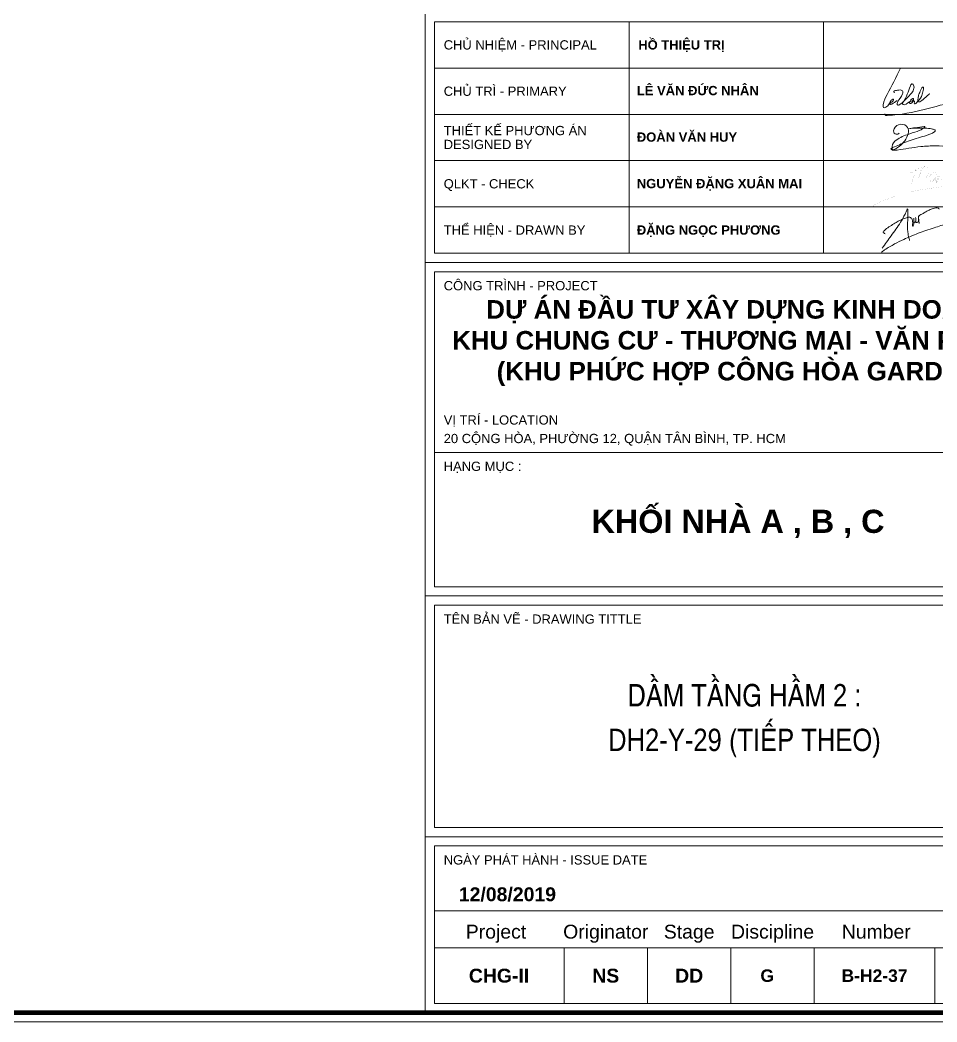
# Model space of a CAD drawing. Header units: millimetres. Extents: x 3014920 to 3563667, y -1638653 to -1356471.
# Drawn here: x 3404788 to 3409919, y -1620686 to -1615076 of the extents above; entities that cross this region are included whole.
import ezdxf
from ezdxf.enums import TextEntityAlignment as Align
from ezdxf.xclip import XClip

# ---------------------------------------------------------------- set-up
doc = ezdxf.new("R2010")
doc.units = ezdxf.units.MM
doc.header["$MEASUREMENT"] = 0
doc.header["$XCLIPFRAME"] = 0
doc.header["$PDMODE"] = 2
doc.linetypes.add('CENTER', pattern=[2, 1.25, -0.25, 0.25, -0.25])
doc.layers.get('0').update_dxf_attribs({"lineweight": 9})
doc.layers.get('Defpoints').update_dxf_attribs({"color": 10, "lineweight": 0})
for name, color, linetype, lineweight in [('CHG_XX_Khung ten$0$TEXT', 7, 'Continuous', 15), ('CHUNHO', 7, 'CENTER', 13), ('CHUTO', 51, 'Continuous', 15), ('CTHEP', 50, 'Continuous', 50), ('DBAO', 90, 'Continuous', 13), ('DGIONG', 130, 'Continuous', 13), ('KTH', 154, 'Continuous', 9)]:
    doc.layers.add(name, color=color, linetype=linetype, lineweight=lineweight)
doc.styles.add('ArialB', font='arialbd.ttf')
doc.styles.add('CHG_XX_Khung ten$0$A1 BORDER$0$ARIAL', font='arial.ttf')
doc.styles.add('CHG_XX_Khung ten$0$A1 BORDER$0$Arial - Bold', font='arialbd.ttf', dxfattribs={"height": 2.5})
doc.styles.add('CHG_XX_Khung ten$0$Arial - Bold', font='arialbd.ttf')
doc.styles.add('CHG_XX_Khung ten$0$title block pccc$0$ARIAL', font='arial.ttf')
doc.styles.add('CHG_XX_Khung ten$0$title block pccc$0$Arial - Bold', font='arialbd.ttf', dxfattribs={"height": 2.5})
doc.styles.add('Star-HelCon', font='VHELVCN_0.TTF')
doc.styles.add('TTP-HelCon', font='VHELVCN_0.TTF')
doc.dimstyles.new('TTP-25', dxfattribs={"dimscale": 25, "dimtxt": 2.5, "dimasz": 1, "dimexe": 1, "dimexo": 1, "dimgap": 0.09, "dimtad": 0, "dimdec": 4, "dimrnd": 1, "dimzin": 9, "dimdsep": 46, "dimtxsty": 'TTP-HelCon', "dimblk": 'ARCHTICK', "dimcen": 0.09, "dimdle": 1.5, "dimclrd": 256, "dimclre": 256, "dimclrt": 7, "dimadec": 0, "dimazin": 0, "dimtfac": 1, "dimtdec": 4, "dimtmove": 0, "dimatfit": 3, "dimldrblk": 'ARCHTICK', "dimfxl": 1, "dimtvp": 1, "dimtolj": 1, "dimtzin": 0, "dimarcsym": 0})

# ---------------------------------------------------------------- blocks, each defined once
blk = doc.blocks.new('_ArchTick')
at = {"color": 0, "linetype": 'ByBlock', "const_width": 0.15}
blk.add_lwpolyline([(-0.5, -0.5), (0.5, 0.5)], dxfattribs=at)
blk = doc.blocks.new('*D1863')
at = {"layer": 'Defpoints', "color": 0, "transparency": 16777216}
for p in [(22600, -2245.1), (32600, -2245.1), (32600, -2766.1)]:
    blk.add_point(p, dxfattribs=at)
at = {"layer": 'KTH', "lineweight": -2, "transparency": 16777216}
for p, q in [((22600, -2270.1), (22600, -2791.1)), ((32600, -2270.1), (32600, -2791.1)), ((22562.5, -2766.1), (32637.5, -2766.1))]:
    blk.add_line(p, q, dxfattribs=at)
at = {"layer": 'KTH', "lineweight": -2, "transparency": 16777216, "xscale": 25, "yscale": 25, "zscale": 25, "rotation": 180}
blk.add_blockref('_ArchTick', (22600, -2766.1), dxfattribs=at)
at = {"layer": 'KTH', "lineweight": -2, "transparency": 16777216, "xscale": 25, "yscale": 25, "zscale": 25}
blk.add_blockref('_ArchTick', (32600, -2766.1), dxfattribs=at)
at = {"layer": 'KTH', "color": 7, "transparency": 16777216, "insert": (27600, -2702.3), "char_height": 62.5, "attachment_point": 5, "style": 'TTP-HelCon'}
blk.add_mtext('\\A1;10000', dxfattribs=at)
blk = doc.blocks.new('*D1831')
at = {"layer": 'Defpoints', "color": 0, "transparency": 16777216}
for p in [(29675, -2245.1), (32600, -2245.1), (32600, -2566.1)]:
    blk.add_point(p, dxfattribs=at)
at = {"layer": 'KTH', "lineweight": -2, "transparency": 16777216}
for p, q in [((29675, -2270.1), (29675, -2591.1)), ((32600, -2270.1), (32600, -2591.1)), ((29637.5, -2566.1), (32637.5, -2566.1))]:
    blk.add_line(p, q, dxfattribs=at)
at = {"layer": 'KTH', "lineweight": -2, "transparency": 16777216, "xscale": 25, "yscale": 25, "zscale": 25, "rotation": 180}
blk.add_blockref('_ArchTick', (29675, -2566.1), dxfattribs=at)
at = {"layer": 'KTH', "lineweight": -2, "transparency": 16777216, "xscale": 25, "yscale": 25, "zscale": 25}
blk.add_blockref('_ArchTick', (32600, -2566.1), dxfattribs=at)
at = {"layer": 'KTH', "color": 7, "transparency": 16777216, "insert": (31137.5, -2502.3), "char_height": 62.5, "attachment_point": 5, "style": 'TTP-HelCon'}
blk.add_mtext('\\A1;2925', dxfattribs=at)
blk = doc.blocks.new('*D1843')
at = {"layer": 'Defpoints', "color": 0, "transparency": 16777216}
for p in [(29675, -680), (32375, -736), (32375, -1201.2)]:
    blk.add_point(p, dxfattribs=at)
at = {"layer": 'KTH', "lineweight": -2, "transparency": 16777216}
for p, q in [((29675, -705), (29675, -1226.2)), ((32375, -761), (32375, -1226.2)), ((29637.5, -1201.2), (32412.5, -1201.2))]:
    blk.add_line(p, q, dxfattribs=at)
at = {"layer": 'KTH', "lineweight": -2, "transparency": 16777216, "xscale": 25, "yscale": 25, "zscale": 25, "rotation": 180}
blk.add_blockref('_ArchTick', (29675, -1201.2), dxfattribs=at)
at = {"layer": 'KTH', "lineweight": -2, "transparency": 16777216, "xscale": 25, "yscale": 25, "zscale": 25}
blk.add_blockref('_ArchTick', (32375, -1201.2), dxfattribs=at)
at = {"layer": 'KTH', "color": 7, "transparency": 16777216, "insert": (31025, -1131.3), "char_height": 62.5, "attachment_point": 5, "style": 'TTP-HelCon'}
blk.add_mtext('\\A1;4Þ14a250-3', dxfattribs=at)
blk = doc.blocks.new('2Y-33')
at = {"layer": 'CTHEP'}
for p, q in [((73731.99983, -490), (6753.45448, -490)), ((73719.76007, -950), (6753.45448, -950)), ((73719.76007, -1410), (6753.45448, -1410)), ((6614.26151, -1870), (73770.00002, -1870))]:
    blk.add_line(p, q, dxfattribs=at)
blk.add_lwpolyline([(6609.38628, -529.99859), (6609.38628, -30), (73770.00002, -30), (73770.00002, -530.00001)], dxfattribs=at)
at = {"layer": 'DBAO', "linetype": 'Continuous'}
blk.add_line((6568.4461, -1900), (73799.99996, -1900), dxfattribs=at)
blk = doc.blocks.new('2Y-29')
at = {"layer": 'CTHEP'}
for p, q in [((82396.41101, -489.99841), (8878.4469, -489.99842)), ((82396.41101, -949.99894), (8878.4469, -949.99894)), ((82396.41101, -1409.99947), (8878.4469, -1409.99947))]:
    blk.add_line(p, q, dxfattribs=at)
for points in [[(8854.99241, -529.99859), (8854.99241, -30), (82444.99991, -30)], [(54492.90498, -1870), (82444.99991, -1870), (82444.99991, -1170)]]:
    blk.add_lwpolyline(points, dxfattribs=at)
at = {"layer": 'DBAO', "linetype": 'Continuous'}
blk.add_line((55974.9879, -1900), (82474.99991, -1900), dxfattribs=at)
at = {"layer": 'DBAO', "linetype": 'Continuous', "flags": 128}
blk.add_lwpolyline([(55974.98808, -2000), (82474.99991, -2000), (82474.99991, 0)], dxfattribs=at)
blk = doc.blocks.new('CHG_XX_Khung ten')
for p, q in [((687, 577), (687, 17)), ((687, 179), (824, 179)), ((687, 107), (824, 107)), ((687, 55), (824, 55))]:
    blk.add_line(p, q)
at = {"color": 9, "linetype": 'Continuous'}
for p, q in [((731, 231), (731, 181)), ((773, 231), (773, 181))]:
    blk.add_line(p, q, dxfattribs=at)
at = {"linetype": 'Continuous'}
for p, q in [((689, 39), (822, 39)), ((716.98, 31), (716.98, 19)), ((734.98, 31), (734.98, 19)), ((752.98, 31), (752.98, 19)), ((770.98, 31), (770.98, 19)), ((797, 31), (797, 19))]:
    blk.add_line(p, q, dxfattribs=at)
blk.add_lwpolyline([(15, 579), (826, 579), (826, 15), (15, 15)], close=True)
at = {"color": 4, "linetype": 'Continuous', "const_width": 1}
blk.add_lwpolyline([(17, 577), (824, 577), (824, 17), (17, 17)], close=True, dxfattribs=at)
at = {"color": 9, "linetype": 'Continuous'}
for points in [[(822, 221), (689, 221), (689, 231), (822, 231)], [(822, 211), (689, 211), (689, 221), (822, 221)], [(822, 201), (689, 201), (689, 211), (822, 211)], [(822, 191), (689, 191), (689, 201), (822, 201)], [(822, 181), (689, 181), (689, 191), (822, 191)]]:
    blk.add_lwpolyline(points, close=True, dxfattribs=at)
blk.add_lwpolyline([(822, 211), (689, 211), (822, 211)], dxfattribs=at)
at = {"linetype": 'Continuous'}
for points in [[(689, 177), (822, 177), (822, 138), (689, 138)], [(689, 109), (822, 109), (822, 138), (689, 138)], [(689, 105), (822, 105), (822, 57), (689, 57)], [(689, 53), (822, 53), (822, 31), (689, 31)], [(822, 19), (689, 19), (689, 31), (822, 31)]]:
    blk.add_lwpolyline(points, close=True, dxfattribs=at)
at = {"color": 1}
for points in [[(785.63, 182.08), (787.56, 184.76), (789.61, 187.7), (790.35, 188.98), (790.79, 189.92), (791.06, 190.59), (791.21, 189.09), (791.18, 188.31), (791.14, 187.75), (791.09, 186.47), (791.21, 185.58), (791.42, 184.31), (791.51, 183.99), (791.51, 183.74)], [(786.29, 185.19), (785.86, 185.61), (786.06, 185.86), (787.11, 186.7), (788.17, 187.35), (789.1, 187.9), (790.12, 188.41), (790.69, 188.61), (791.04, 188.74), (791.47, 188.79), (791.73, 188.72), (791.92, 188.61), (792.08, 188.33), (792.16, 188.06), (792.21, 187.84), (792.21, 187.27), (792.2, 187.05), (792.23, 186.85), (792.39, 187.1), (792.48, 187.84), (792.46, 188.12), (792.44, 188.61), (792.46, 188.03), (792.53, 187.67), (792.73, 187.74), (792.86, 187.87), (792.9, 188.09), (792.9, 188.28), (792.87, 188.7), (792.91, 188.19), (792.93, 187.79), (792.94, 187.69), (793.11, 187.61), (793.31, 187.73), (793.45, 187.93), (793.48, 188.22), (793.48, 188.64), (793.48, 189.05), (793.48, 188.49), (793.56, 187.84), (793.63, 187.45), (793.48, 188.6), (793.51, 188.92), (794.2, 189.45), (794.72, 189.76), (795.44, 190.17), (796.2, 190.5), (796.65, 190.69), (797.26, 190.79), (797.77, 190.74), (797.95, 190.55)], [(785.43, 181.21), (786.17, 181.73), (788.31, 183), (790.34, 184), (791.77, 184.64), (795.08, 185.91), (796.87, 186.5), (799.7, 187.42)]]:
    blk.add_spline(points, degree=3, dxfattribs=at)
at = {"layer": 'CHG_XX_Khung ten$0$TEXT', "color": 1}
blk.add_lwpolyline([(800.16, 204.02, 0.028888), (797.25, 204.19, 0.026156), (793.98, 204.04, 0.007061), (788.86, 203.28, -0.091769), (787.85, 203.27, -0.25841), (787.51, 203.62, -0.039719), (788.28, 204, -0.004242), (791.23, 205.18, -0.019244), (794.8, 206.31, 0.094204), (797.02, 207.28, 0.504882), (796.98, 207.63, 0.07616), (796.3, 207.87, 0.041135), (794.97, 208.03, 0.034641), (791.34, 207.9, 0.01407), (792.8, 208.12, 0.003668), (794.71, 208.36, -0.800617), (794.79, 208.18, -0.093248), (793.21, 207.32, 0.020479), (791.05, 206.59, 0.096842), (788.38, 205.18, 0.259163), (787.77, 203.63, 0.564182), (788.17, 203.39, 0.087383), (789.69, 204.36, 0.156422), (791.35, 207.23, 0.228987), (790.91, 208.45, 0.272068), (789.19, 208.76, 0.293527), (788.08, 207.43, 0.171419), (788.25, 206.94, 0.281707), (788.69, 206.7, 0.217513), (789.34, 206.92)], format="xyb", dxfattribs=at)
at = {"layer": 'CHG_XX_Khung ten$0$TEXT', "color": 1, "const_width": 0.0121}
for points in [[(791.6, 198.34, 0.143835), (794.1, 199.89, -0.075685), (793.5, 197.02, -0.172299), (794.95, 199.92, -0.299798), (795.6, 198.96, -0.170508), (795.36, 197.75, 0.168316), (795.11, 197.03)], [(791.95, 196.04, -0.054469), (792.33, 197.1, 0.103257), (792.78, 199.38)], [(797.47, 197.92, 0.401177), (797.3, 198.32, 0.483935), (795.9, 197.43, 0.196997), (796.02, 196.61, 0.296639), (796.38, 196.53, 0.183057), (797.12, 197.39)], [(797.48, 198.09, 0.142769), (797.07, 197.1, 0.220826), (797.29, 196.56, 0.106687), (798.07, 198.16, 0.181562), (797.64, 197.4, -0.039872), (797.25, 196.09, -0.060225), (798.09, 197.69, 0.017174), (797.52, 196.45, -0.149286), (799.3, 197.16)], [(806.31, 195.73, -0.026807), (805.12, 195.66, 0.027369), (800.25, 195.52, 0.022423), (795.26, 194.89, 0.038275), (791.04, 194.04, 0.053272), (785.95, 192.37, 0.118692), (783.44, 190.96)]]:
    blk.add_lwpolyline(points, format="xyb", dxfattribs=at)
at = {"layer": 'CHG_XX_Khung ten$0$TEXT', "color": 1}
for points in [[(789.62, 220.97), (786.72, 215.31), (785.87, 213.03), (785.94, 212.46), (786.42, 212.53), (787.18, 213.24), (787.77, 213.73), (788.12, 214.16), (788.07, 214.29), (787.94, 214.27), (787.28, 213.56), (787.2, 213.33), (787.26, 213.21), (787.44, 213.16), (787.7, 213.23), (788.87, 214.02)], [(788.4, 215.73), (788.18, 215.82), (788.21, 216), (788.32, 216.07), (788.7, 216.16), (789.23, 216.24), (789.76, 216.24), (790.01, 216.08), (790.1, 215.79), (790.05, 215.41), (788.96, 213.65), (788.88, 213.4), (788.88, 213.13), (789, 213.02), (789.17, 213.01), (789.51, 213.17), (790.77, 214.27), (791.67, 215.27), (792.3, 216.07), (792.5, 216.66), (792.49, 217.11), (792.33, 217.45), (792.13, 217.58), (791.94, 217.52), (791.73, 217.16), (790.12, 213.5), (790.04, 213.21), (790.14, 213.12), (791.53, 213.7), (792.32, 214.06), (792.42, 214.24), (792.36, 214.39), (792.17, 214.35), (791.86, 214.12), (791.68, 213.82), (791.57, 213.47), (791.67, 213.35), (791.96, 213.42), (792.51, 213.89), (792.61, 213.78), (792.55, 213.52), (792.61, 213.3), (792.77, 213.25), (793.05, 213.46), (794.1, 214.86), (794.42, 215.85), (794.57, 216.45), (794.53, 216.83), (794.42, 216.89), (794.27, 216.8), (794.14, 216.57), (793.62, 215.47), (793.41, 214.74), (793.36, 214.18), (793.41, 213.82), (793.56, 213.67), (793.77, 213.71), (794.19, 213.99), (795.35, 214.98), (795.89, 215.51)], [(786.22, 211.12), (786.28, 210.87), (786.71, 210.78), (801.78, 213.69), (803.18, 213.88)]]:
    blk.add_spline(points, degree=3, dxfattribs=at)
for s, height, style, p in [('CHỦ NHIỆM - PRINCIPAL', 2, 'CHG_XX_Khung ten$0$title block pccc$0$ARIAL', (691, 226)), ('HỒ THIỆU TRỊ', 2, 'CHG_XX_Khung ten$0$title block pccc$0$Arial - Bold', (733, 226)), ('CHỦ TRÌ - PRIMARY', 2, 'CHG_XX_Khung ten$0$title block pccc$0$ARIAL', (691, 216)), ('LÊ VĂN ĐỨC NHÂN', 2.0073, 'CHG_XX_Khung ten$0$Arial - Bold', (732.68, 216.13)), ('THIẾT KẾ PHƯƠNG ÁN', 2, 'CHG_XX_Khung ten$0$title block pccc$0$ARIAL', (691, 207.5)), ('ĐOÀN VĂN HUY', 2.0073, 'CHG_XX_Khung ten$0$Arial - Bold', (732.68, 206.09)), ('DESIGNED BY', 2, 'CHG_XX_Khung ten$0$title block pccc$0$ARIAL', (691, 204.5)), ('QLKT - CHECK', 2, 'CHG_XX_Khung ten$0$title block pccc$0$ARIAL', (691, 196)), ('NGUYỄN ĐẶNG XUÂN MAI', 2.0073, 'CHG_XX_Khung ten$0$Arial - Bold', (732.68, 196.05)), ('THỂ HIỆN - DRAWN BY', 2, 'CHG_XX_Khung ten$0$title block pccc$0$ARIAL', (691, 186)), ('ĐẶNG NGỌC PHƯƠNG', 2.0073, 'CHG_XX_Khung ten$0$Arial - Bold', (732.68, 186.02)), ('CÔNG TRÌNH - PROJECT', 2, 'CHG_XX_Khung ten$0$A1 BORDER$0$ARIAL', (691, 174)), ('VỊ TRÍ - LOCATION', 2, 'CHG_XX_Khung ten$0$A1 BORDER$0$ARIAL', (691, 145)), ('20 CỘNG HÒA, PHƯỜNG 12, QUẬN TÂN BÌNH, TP. HCM', 2, 'CHG_XX_Khung ten$0$A1 BORDER$0$ARIAL', (691, 141)), ('HẠNG MỤC :', 2, 'CHG_XX_Khung ten$0$A1 BORDER$0$ARIAL', (691, 135)), ('TÊN BẢN VẼ - DRAWING TITTLE', 2, 'CHG_XX_Khung ten$0$A1 BORDER$0$ARIAL', (691, 102)), ('NGÀY PHÁT HÀNH - ISSUE DATE', 2, 'CHG_XX_Khung ten$0$A1 BORDER$0$ARIAL', (691, 50))]:
    blk.add_text(s, height=height, dxfattribs=dict(style=style)).set_placement(p, align=Align.MIDDLE_LEFT)
for s, style, p in [('12/08/2019', 'CHG_XX_Khung ten$0$A1 BORDER$0$Arial - Bold', (704.75, 42.57)), ('Project', 'CHG_XX_Khung ten$0$A1 BORDER$0$ARIAL', (702.28, 34.5)), ('Originator', 'CHG_XX_Khung ten$0$A1 BORDER$0$ARIAL', (725.98, 34.5)), ('Stage', 'CHG_XX_Khung ten$0$A1 BORDER$0$ARIAL', (743.98, 34.5)), ('Discipline', 'CHG_XX_Khung ten$0$A1 BORDER$0$ARIAL', (761.98, 34.5)), ('Number', 'CHG_XX_Khung ten$0$A1 BORDER$0$ARIAL', (784.37, 34.5)), ('CHG-II', 'CHG_XX_Khung ten$0$A1 BORDER$0$Arial - Bold', (702.94, 25)), ('NS', 'CHG_XX_Khung ten$0$A1 BORDER$0$Arial - Bold', (725.98, 25)), ('DD', 'CHG_XX_Khung ten$0$A1 BORDER$0$Arial - Bold', (743.98, 25))]:
    blk.add_text(s, height=3, dxfattribs=dict(style=style)).set_placement(p, align=Align.MIDDLE_CENTER)
at = {"attachment_point": 2, "style": 'CHG_XX_Khung ten$0$A1 BORDER$0$Arial - Bold'}
for s, insert, char_height, width in [('DỰ ÁN ĐẦU TƯ XÂY DỰNG KINH DOANH\\PKHU CHUNG CƯ - THƯƠNG MẠI - VĂN PHÒNG\\P(KHU PHỨC HỢP CÔNG HÒA GARDEN)', (755.4, 170.88), 4, 159.8745), ('KHỐI NHÀ A , B , C', (754.52, 125.61), 5, 104.1229)]:
    blk.add_mtext(s, dxfattribs=dict(at, insert=insert, char_height=char_height, width=width))
blk = doc.blocks.new('2Y-30')
at = {"layer": 'CTHEP'}
for p, q in [((49527.12206, -515), (4760.76516, -515)), ((49527.12206, -900), (4760.76516, -900)), ((49527.12206, -1385), (4760.76516, -1385))]:
    blk.add_line(p, q, dxfattribs=at)
blk.add_lwpolyline([(4712.18589, -1870), (49569.99999, -1870), (49569.99999, -1170)], dxfattribs=at)
at = {"layer": 'CTHEP', "color": 1}
blk.add_lwpolyline([(29674.99998, -1830), (35999.99998, -1830)], dxfattribs=at)
at = {"layer": 'DBAO', "linetype": 'Continuous'}
blk.add_line((4666.37048, -1900), (49599.99998, -1900), dxfattribs=at)
at = {"layer": 'KTH'}
dim = blk.add_linear_dim(base=(32374.99248, -1201.20202), p1=(29674.99998, -679.96571), p2=(32374.99248, -735.95392), angle=0.00000001, text='4Þ14a250-3', dimstyle='TTP-25', override={"dimtmove": 1}, dxfattribs=at)
dim.commit()
dim.dimension.update_dxf_attribs({"geometry": '*D1843', "text_midpoint": (31024.99623, -1131.28536)})
dim = blk.add_linear_dim(base=(32599.99998, -2766.10188), p1=(22599.99998, -2245.09309), p2=(32599.99998, -2245.09309), angle=180, dimstyle='TTP-25', override={"dimtmove": 1}, dxfattribs=at)
dim.commit()
dim.dimension.update_dxf_attribs({"geometry": '*D1863', "text_midpoint": (27599.99998, -2702.26855)})
dim = blk.add_linear_dim(base=(32599.99998, -2566.14614), p1=(29674.99998, -2245.09309), p2=(32599.99998, -2245.09309), dimstyle='TTP-25', override={"dimtmove": 1}, dxfattribs=at)
dim.commit()
dim.dimension.update_dxf_attribs({"geometry": '*D1831', "text_midpoint": (31137.49998, -2502.31281)})

msp = doc.modelspace()

# ---------------------------------------------------------------- block references
at = {"layer": 'DGIONG', "color": 5}
ref = msp.add_blockref('2Y-30', (3379153.68716, -1615010.81209), dxfattribs=at)
XClip(ref).set_block_clipping_path([(32335.0449996539, -3487.627151635), (49966.1705821641, 735.162145579)])
ref = msp.add_blockref('2Y-29', (3327376.09619, -1616030.71659), dxfattribs=at)
XClip(ref).set_block_clipping_path([(40863.300425333, -3919.454957101), (57139.9235822782, 925.4208952291)])
ref = msp.add_blockref('2Y-33', (3398245.94802, -1617644.23726), dxfattribs=at)
XClip(ref).set_block_clipping_path([(57027.342183786, -3686.059322872), (74237.3104430428, 951.6948019341)])

# ---------------------------------------------------------------- texts
at = {"layer": 'CHUNHO', "style": 'Star-HelCon'}
for s, p in [('DAÀM TAÀNG HAÀM 2 :', (3408841.95509, -1618918.83476)), ('DH2-Y-29 (TIEÁP THEO)', (3408841.95509, -1619168.83476))]:
    msp.add_text(s, height=125, dxfattribs=at).set_placement(p, align=Align.CENTER)
at = {"layer": 'CHUTO', "color": 7, "style": 'ArialB'}
for s, p in [('G', (3408969.40503, -1620461.20976)), ('B-H2-37', (3409570.06453, -1620461.20976))]:
    msp.add_text(s, height=70, dxfattribs=at).set_placement(p, align=Align.CENTER)

# ---------------------------------------------------------------- next in the draw order: block references
at = {"color": 5, "xscale": 25.92478421704392, "yscale": 25.92478421704392, "zscale": 25.92478421704392}
msp.add_blockref('CHG_XX_Khung ten', (3389245.2673, -1621074.38806), dxfattribs=at)

doc.saveas('drawing.dxf')
